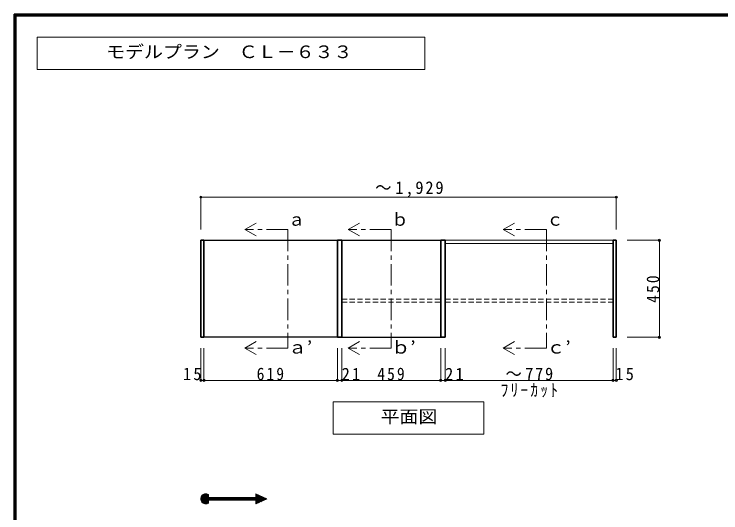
# Model space of a CAD drawing. Units: millimetres, scale not verified. Extents: x -3922 to 3878, y -2932 to 2722.
# Drawn here: x -3922 to -641, y 408 to 2722 of the extents above; entities that cross this region are included whole.
import ezdxf
from ezdxf.enums import TextEntityAlignment as Align

# ---------------------------------------------------------------- set-up
doc = ezdxf.new("R2010")
doc.units = ezdxf.units.MM
doc.header["$LTSCALE"] = 20
doc.header["$PDMODE"] = 32
doc.header["$PDSIZE"] = 10
doc.linetypes.add('CHAIN1', pattern=[8, 5, -1, 1, -1])
doc.linetypes.add('DASHED1', pattern=[1.8, 1.2, -0.6])
for name, color, linetype, lineweight in [('0-2', 2, 'Continuous', 35), ('0-3_固定棚', 3, 'Continuous', 25), ('0-6_パイプハンガー', 4, 'Continuous', 9), ('0-7_桟木・巾木', 2, 'Continuous', 35), ('0-A_文字', 7, 'Continuous', 18), ('0-B_寸法', 7, 'Continuous', 9), ('F-1_枠', 6, 'Continuous', 40)]:
    doc.layers.add(name, color=color, linetype=linetype, lineweight=lineweight)
doc.styles.add('ＭＳ ゴシック', font='')
doc.styles.get('ＭＳ ゴシック').set_extended_font_data('MS Gothic')

msp = doc.modelspace()

# ---------------------------------------------------------------- linework, layer by layer
at = {"layer": '0-2'}
for p, q in [((-3055.6, 1222.73), (-3055.6, 1672.73)), ((-3055.6, 1672.73), (-3040.6, 1672.73)), ((-3040.6, 1222.73), (-3040.6, 1672.73)), ((-2421.6, 1222.73), (-2421.6, 1672.73)), ((-2421.6, 1672.73), (-2400.6, 1672.73)), ((-2400.6, 1222.73), (-2400.6, 1672.73)), ((-1941.6, 1222.73), (-1941.6, 1672.73)), ((-1941.6, 1672.73), (-1920.6, 1672.73)), ((-1920.6, 1222.73), (-1920.6, 1672.73)), ((-1141.6, 1222.73), (-1141.6, 1672.73)), ((-1141.6, 1672.73), (-1126.6, 1672.73)), ((-1126.6, 1222.73), (-1126.6, 1672.73)), ((-3055.6, 1222.73), (-3040.6, 1222.73)), ((-2421.6, 1222.73), (-2400.6, 1222.73)), ((-1941.6, 1222.73), (-1920.6, 1222.73)), ((-1141.6, 1222.73), (-1126.6, 1222.73))]:
    msp.add_line(p, q, dxfattribs=at)
at = {"layer": '0-3_固定棚'}
for p, q in [((-3040.6, 1672.73), (-2421.6, 1672.73)), ((-2400.6, 1672.73), (-1941.6, 1672.73)), ((-2421.6, 1222.73), (-3040.6, 1222.73)), ((-2400.6, 1222.73), (-1941.6, 1222.73))]:
    msp.add_line(p, q, dxfattribs=at)
at = {"layer": '0-6_パイプハンガー', "linetype": 'DASHED1'}
for p, q in [((-2400.6, 1400.22), (-1941.6, 1400.22)), ((-2400.6, 1385.24), (-1941.6, 1385.24)), ((-1920.6, 1400.22), (-1141.6, 1400.22)), ((-1920.6, 1385.24), (-1141.6, 1385.24))]:
    msp.add_line(p, q, dxfattribs=at)
at = {"layer": '0-7_桟木・巾木', "color": 7, "lineweight": 18}
for p, q in [((-1920.6, 1672.73), (-1141.6, 1672.73)), ((-1920.6, 1657.73), (-1141.6, 1657.73))]:
    msp.add_line(p, q, dxfattribs=at)
at = {"layer": '0-A_文字'}
for p, q in [((-2851.1, 1722.73), (-2799.14, 1752.73)), ((-2371.1, 1722.73), (-2319.14, 1752.73)), ((-1651.1, 1722.73), (-1599.14, 1752.73)), ((-2851.1, 1722.73), (-2799.14, 1692.73)), ((-2371.1, 1722.73), (-2319.14, 1692.73)), ((-1651.1, 1722.73), (-1599.14, 1692.73)), ((-2851.1, 1172.73), (-2799.14, 1202.73)), ((-2371.1, 1172.73), (-2319.14, 1202.73)), ((-1651.1, 1172.73), (-1599.14, 1202.73)), ((-2851.1, 1172.73), (-2799.14, 1142.73)), ((-2371.1, 1172.73), (-2319.14, 1142.73)), ((-1651.1, 1172.73), (-1599.14, 1142.73)), ((-3055.6, 472.25), (-3031.64, 496.2)), ((-3055.45, 475.22), (-3034.61, 496.06)), ((-3055.41, 469.61), (-3029, 496.02)), ((-3054.98, 467.21), (-3026.6, 495.58)), ((-3054.79, 478.71), (-3038.1, 495.4)), ((-3054.35, 465.01), (-3024.4, 494.96)), ((-3053.55, 462.98), (-3022.37, 494.16)), ((-3053.04, 483.29), (-3042.68, 493.65)), ((-3052.61, 461.09), (-3020.48, 493.22)), ((-2799.7, 496.21), (-2748.88, 472.6)), ((-2799.7, 478.49), (-2799.7, 496.21)), ((-2799.7, 493.39), (-2797.77, 495.31)), ((-2799.7, 490.56), (-2795.84, 494.42)), ((-2799.7, 487.73), (-2793.91, 493.52)), ((-2799.7, 484.9), (-2791.98, 492.62)), ((-3051.53, 459.34), (-3020.18, 490.69)), ((-3050.32, 457.72), (-3020.18, 487.86)), ((-3049, 456.22), (-3020.18, 485.03)), ((-3047.55, 454.84), (-3020.18, 482.21)), ((-3045.98, 453.58), (-3020.18, 479.38)), ((-3044.29, 452.44), (-3018.24, 478.49)), ((-3042.46, 451.44), (-3015.41, 478.49)), ((-3040.5, 450.57), (-3012.58, 478.49)), ((-3038.38, 449.87), (-3009.75, 478.49)), ((-3036.07, 449.34), (-3020.18, 465.23)), ((-3033.55, 449.04), (-3020.18, 462.41)), ((-3030.74, 449.02), (-3020.18, 459.58)), ((-3020.18, 466.7), (-3020.18, 452.15)), ((-3020.18, 466.7), (-2799.7, 466.7)), ((-3018.72, 466.7), (-3006.92, 478.49)), ((-3015.89, 466.7), (-3004.09, 478.49)), ((-3013.06, 466.7), (-3001.27, 478.49)), ((-3010.23, 466.7), (-2998.44, 478.49)), ((-3007.4, 466.7), (-2995.61, 478.49)), ((-3004.57, 466.7), (-2992.78, 478.49)), ((-3001.75, 466.7), (-2989.95, 478.49)), ((-2998.92, 466.7), (-2987.12, 478.49)), ((-2996.09, 466.7), (-2984.3, 478.49)), ((-2993.26, 466.7), (-2981.47, 478.49)), ((-2990.43, 466.7), (-2978.64, 478.49)), ((-2987.6, 466.7), (-2975.81, 478.49)), ((-2984.78, 466.7), (-2972.98, 478.49)), ((-2981.95, 466.7), (-2970.15, 478.49)), ((-2979.12, 466.7), (-2967.32, 478.49)), ((-2976.29, 466.7), (-2964.5, 478.49)), ((-2973.46, 466.7), (-2961.67, 478.49)), ((-2970.63, 466.7), (-2958.84, 478.49)), ((-2967.81, 466.7), (-2956.01, 478.49)), ((-2964.98, 466.7), (-2953.18, 478.49)), ((-2962.15, 466.7), (-2950.35, 478.49)), ((-2959.32, 466.7), (-2947.53, 478.49)), ((-2956.49, 466.7), (-2944.7, 478.49)), ((-2953.66, 466.7), (-2941.87, 478.49)), ((-2950.83, 466.7), (-2939.04, 478.49)), ((-2948.01, 466.7), (-2936.21, 478.49)), ((-2945.18, 466.7), (-2933.38, 478.49)), ((-2942.35, 466.7), (-2930.56, 478.49)), ((-2939.52, 466.7), (-2927.73, 478.49)), ((-2936.69, 466.7), (-2924.9, 478.49)), ((-2933.86, 466.7), (-2922.07, 478.49)), ((-2931.04, 466.7), (-2919.24, 478.49)), ((-2928.21, 466.7), (-2916.41, 478.49)), ((-2925.38, 466.7), (-2913.58, 478.49)), ((-2922.55, 466.7), (-2910.76, 478.49)), ((-2919.72, 466.7), (-2907.93, 478.49)), ((-2916.89, 466.7), (-2905.1, 478.49)), ((-2914.07, 466.7), (-2902.27, 478.49)), ((-2911.24, 466.7), (-2899.44, 478.49)), ((-2908.41, 466.7), (-2896.61, 478.49)), ((-2905.58, 466.7), (-2893.79, 478.49)), ((-2902.75, 466.7), (-2890.96, 478.49)), ((-2899.92, 466.7), (-2888.13, 478.49)), ((-2897.09, 466.7), (-2885.3, 478.49)), ((-2894.27, 466.7), (-2882.47, 478.49)), ((-2891.44, 466.7), (-2879.64, 478.49)), ((-2888.61, 466.7), (-2876.82, 478.49)), ((-2885.78, 466.7), (-2873.99, 478.49)), ((-2882.95, 466.7), (-2871.16, 478.49)), ((-2880.12, 466.7), (-2868.33, 478.49)), ((-2877.3, 466.7), (-2865.5, 478.49)), ((-2874.47, 466.7), (-2862.67, 478.49)), ((-2871.64, 466.7), (-2859.84, 478.49)), ((-2868.81, 466.7), (-2857.02, 478.49)), ((-2865.98, 466.7), (-2854.19, 478.49)), ((-2863.15, 466.7), (-2851.36, 478.49)), ((-2860.32, 466.7), (-2848.53, 478.49)), ((-2857.5, 466.7), (-2845.7, 478.49)), ((-2854.67, 466.7), (-2842.87, 478.49)), ((-2851.84, 466.7), (-2840.05, 478.49)), ((-2849.01, 466.7), (-2837.22, 478.49)), ((-2846.18, 466.7), (-2834.39, 478.49)), ((-2843.35, 466.7), (-2831.56, 478.49)), ((-2840.53, 466.7), (-2828.73, 478.49)), ((-2837.7, 466.7), (-2825.9, 478.49)), ((-2834.87, 466.7), (-2823.08, 478.49)), ((-2832.04, 466.7), (-2820.25, 478.49)), ((-2829.21, 466.7), (-2817.42, 478.49)), ((-2826.38, 466.7), (-2814.59, 478.49)), ((-2823.56, 466.7), (-2811.76, 478.49)), ((-2820.73, 466.7), (-2808.93, 478.49)), ((-2817.9, 466.7), (-2806.1, 478.49)), ((-2815.07, 466.7), (-2803.28, 478.49)), ((-2812.24, 466.7), (-2800.45, 478.49)), ((-2809.41, 466.7), (-2786.18, 489.93)), ((-2806.58, 466.7), (-2784.25, 489.03)), ((-2803.76, 466.7), (-2782.32, 488.13)), ((-2800.93, 466.7), (-2780.39, 487.24)), ((-2799.7, 482.07), (-2790.05, 491.72)), ((-2799.7, 479.25), (-2788.11, 490.83)), ((-2799.7, 465.1), (-2778.46, 486.34)), ((-2799.7, 462.27), (-2776.53, 485.44)), ((-2799.7, 459.45), (-2774.6, 484.55)), ((-2799.7, 456.62), (-2772.67, 483.65)), ((-2799.7, 453.79), (-2770.73, 482.75)), ((-2799.7, 450.96), (-2768.8, 481.85)), ((-2799.7, 448.99), (-2748.88, 472.6)), ((-2799.7, 466.7), (-2799.7, 448.99)), ((-2798.1, 449.73), (-2766.87, 480.96)), ((-2792.82, 452.18), (-2764.94, 480.06)), ((-2787.54, 454.64), (-2763.01, 479.16)), ((-2782.25, 457.09), (-2761.08, 478.27)), ((-2776.97, 459.54), (-2759.15, 477.37)), ((-2771.69, 462), (-2757.22, 476.47)), ((-2766.4, 464.45), (-2755.28, 475.57)), ((-2761.12, 466.91), (-2753.35, 474.68)), ((-2755.84, 469.36), (-2751.42, 473.78)), ((-2750.56, 471.82), (-2749.49, 472.88)), ((-3027.52, 449.41), (-3020.18, 456.75)), ((-3023.56, 450.54), (-3020.18, 453.92))]:
    msp.add_line(p, q, dxfattribs=at)
at = {"layer": '0-A_文字', "linetype": 'CHAIN1'}
for p, q in [((-2651.1, 1722.73), (-2851.1, 1722.73)), ((-2651.1, 1722.73), (-2651.1, 1172.73)), ((-2171.1, 1722.73), (-2371.1, 1722.73)), ((-2171.1, 1722.73), (-2171.1, 1172.73)), ((-1451.1, 1722.73), (-1651.1, 1722.73)), ((-1451.1, 1722.73), (-1451.1, 1172.73)), ((-2651.1, 1172.73), (-2851.1, 1172.73)), ((-2171.1, 1172.73), (-2371.1, 1172.73)), ((-1451.1, 1172.73), (-1651.1, 1172.73))]:
    msp.add_line(p, q, dxfattribs=at)
at = {"layer": '0-A_文字'}
msp.add_lwpolyline([(-3815.36, 2465.63), (-2015.36, 2465.63), (-2015.36, 2615.63), (-3815.36, 2615.63)], close=True, dxfattribs=at)
for points in [[(-1741.1, 922.73), (-1741.1, 772.73), (-2441.1, 772.73)], [(-1741.1, 922.73), (-2441.1, 922.73), (-2441.1, 772.73)], [(-3020.18, 493.04), (-3020.18, 478.49), (-2799.7, 478.49)]]:
    msp.add_lwpolyline(points, dxfattribs=at)
msp.add_arc((-3031.99, 472.6), 23.61, 60, 300, dxfattribs=at)
at = {"layer": '0-B_寸法', "color": 4}
for p, q in [((-3055.6, 1872.73), (-3055.6, 1722.73)), ((-3055.6, 1872.73), (-1126.6, 1872.73)), ((-1126.6, 1872.73), (-1126.6, 1722.73)), ((-926.6, 1672.73), (-1076.6, 1672.73)), ((-926.6, 1672.73), (-926.6, 1222.73)), ((-926.6, 1222.73), (-1076.6, 1222.73)), ((-3055.6, 1022.73), (-3055.6, 1172.73)), ((-3040.6, 1022.73), (-3040.6, 1172.73)), ((-2421.6, 1022.73), (-2421.6, 1172.73)), ((-2400.6, 1022.73), (-2400.6, 1172.73)), ((-1941.6, 1022.73), (-1941.6, 1172.73)), ((-1920.6, 1022.73), (-1920.6, 1172.73)), ((-1141.6, 1022.73), (-1141.6, 1172.73)), ((-1126.6, 1022.73), (-1126.6, 1172.73)), ((-3055.6, 1022.73), (-3040.6, 1022.73)), ((-3040.6, 1022.73), (-2421.6, 1022.73)), ((-2421.6, 1022.73), (-2400.6, 1022.73)), ((-2400.6, 1022.73), (-1141.6, 1022.73)), ((-1141.6, 1022.73), (-1126.6, 1022.73))]:
    msp.add_line(p, q, dxfattribs=at)
at = {"layer": '0-B_寸法'}
for p in [(-3055.6, 1872.73), (-1126.6, 1872.73), (-926.6, 1672.73), (-926.6, 1222.73), (-3055.6, 1022.73), (-3040.6, 1022.73), (-2421.6, 1022.73), (-2400.6, 1022.73), (-1941.6, 1022.73), (-1920.6, 1022.73), (-1141.6, 1022.73), (-1126.6, 1022.73)]:
    msp.add_point(p, dxfattribs=at)
at = {"layer": 'F-1_枠'}
for p, q in [((-3922.03, 2722.29), (-3922.03, -2864.37)), ((-3922.03, 2722.29), (3877.97, 2722.29)), ((-3922.03, 2718.96), (3877.97, 2718.96)), ((-3922.03, 2715.63), (3877.97, 2715.63)), ((-3918.7, 2722.29), (-3918.7, -2864.37)), ((-3915.36, 2722.29), (-3915.36, -2864.37))]:
    msp.add_line(p, q, dxfattribs=at)

# ---------------------------------------------------------------- texts
at = {"layer": '0-A_文字', "style": 'ＭＳ ゴシック', "width": 1.1}
for s, p in [('モデルプラン\u3000ＣＬ－６３３', (-3495.36, 2500.63)), ('ａ’', (-2651.1, 1129.32)), ('ｂ’', (-2171.1, 1129.32)), ('ｃ’', (-1451.1, 1129.32)), ('平面図', (-2221.1, 807.73))]:
    msp.add_text(s, height=58.65, dxfattribs=at).set_placement(p, align=Align.BOTTOM_LEFT)
at = {"layer": '0-A_文字', "style": 'ＭＳ ゴシック'}
for s, p in [('ａ', (-2651.1, 1722.73)), ('ｂ', (-2171.1, 1722.73)), ('ｃ', (-1451.1, 1722.73))]:
    msp.add_text(s, height=58.65, dxfattribs=at).set_placement(p, align=Align.BOTTOM_LEFT)
at = {"layer": '0-B_寸法', "char_height": 58.65, "attachment_point": 7, "style": 'ＭＳ ゴシック'}
for s, insert in [('\\T1.23;\\W0.95;～1,929', (-2246.1, 1872.73)), ('\\T1.27;\\W0.95;15', (-3138.29, 1022.73)), ('\\T1.27;\\W0.9;619', (-2796.1, 1022.73)), ('\\T1.27;\\W0.95;21', (-2401.34, 1022.73)), ('\\T1.27;\\W0.9;459', (-2236.1, 1022.73)), ('\\T1.27;\\W0.95;21', (-1921.34, 1022.73)), ('\\T1.21;\\W0.95;～779', (-1641.1, 1022.73)), ('\\T1.27;\\W0.95;15', (-1131.02, 1022.73)), ('\\T1.28;\\W0.9;ﾌﾘｰｶｯﾄ', (-1663.6, 943.86))]:
    msp.add_mtext(s, dxfattribs=dict(at, insert=insert))
at = {"layer": '0-B_寸法', "insert": (-926.6, 1382.73), "char_height": 58.65, "attachment_point": 7, "rotation": 90, "style": 'ＭＳ ゴシック'}
msp.add_mtext('\\T1.27;\\W0.9;450', dxfattribs=at)

doc.saveas('drawing.dxf')
